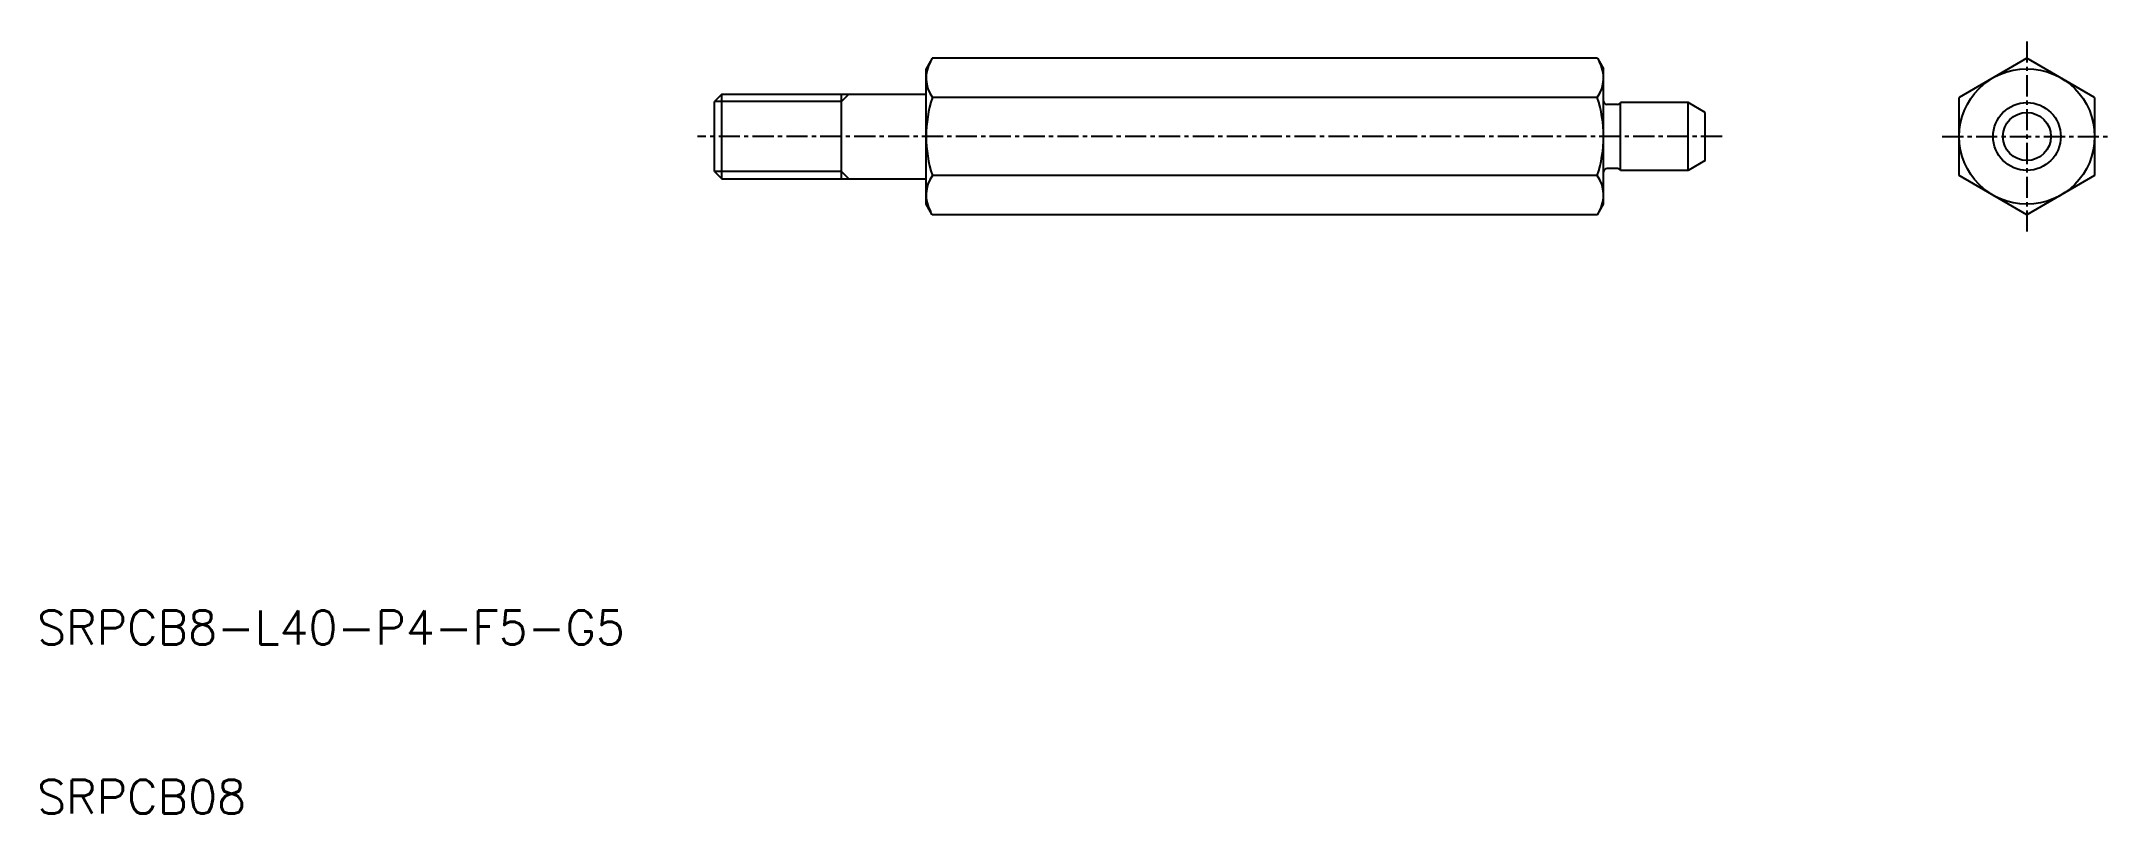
# Model space of a CAD drawing. Extents: x 10 to 132, y 10 to 56.
import ezdxf

# ---------------------------------------------------------------- set-up
doc = ezdxf.new("R2010")
doc.units = 0
doc.linetypes.add('CENTER', pattern=[2, 1.25, -0.25, 0.25, -0.25])
doc.layers.get('0').update_dxf_attribs({"linetype": 'CONTINUOUS'})
doc.layers.add('CENTER', color=1, linetype='CENTER')
doc.styles.get("Standard").update_dxf_attribs({"font": 'txt.shx'})

msp = doc.modelspace()

# ---------------------------------------------------------------- linework, layer by layer
at = {"color": 7, "linetype": 'CONTINUOUS'}
for p, q in [((62.86, 54.62), (62.5, 54)), ((62.5, 46), (62.5, 54)), ((102.14, 54.62), (62.86, 54.62)), ((102.14, 54.62), (102.5, 54)), ((102.5, 46), (102.5, 54)), ((127.5, 54.62), (123.5, 52.31)), ((131.5, 52.31), (127.5, 54.62)), ((129.5, 53.46), (129.5, 53.46)), ((130.5, 52.89), (130.5, 52.89)), ((50.43, 52.5), (50, 52.07)), ((50, 47.93), (50, 52.07)), ((50.43, 52.5), (62.5, 52.5)), ((50.43, 47.5), (50.43, 52.5)), ((57.5, 47.5), (57.5, 52.5)), ((57.93, 52.5), (57.5, 52.07)), ((102.13, 52.31), (62.87, 52.31)), ((103.33, 51.9), (102.7, 51.9)), ((107.5, 52), (103.5, 52)), ((103.5, 48), (103.5, 52)), ((107.5, 48), (107.5, 52)), ((108.5, 51.42), (107.5, 52)), ((108.5, 48.58), (108.5, 51.42)), ((123.5, 47.69), (123.5, 52.31)), ((131.5, 52.31), (131.5, 47.69)), ((50, 47.93), (50.43, 47.5)), ((57.5, 47.93), (57.93, 47.5)), ((102.13, 47.69), (62.87, 47.69)), ((103.33, 48.1), (102.7, 48.1)), ((107.5, 48), (103.5, 48)), ((108.5, 48.58), (107.5, 48)), ((127.5, 45.38), (123.5, 47.69)), ((131.5, 47.69), (127.5, 45.38)), ((50.43, 47.5), (62.5, 47.5)), ((62.86, 45.38), (62.5, 46)), ((102.14, 45.38), (62.86, 45.38)), ((102.14, 45.38), (102.5, 46))]:
    msp.add_line(p, q, dxfattribs=at)
at = {"color": 3, "linetype": 'CONTINUOUS'}
for p, q in [((57.5, 52.07), (50, 52.07)), ((57.5, 47.93), (50, 47.93))]:
    msp.add_line(p, q, dxfattribs=at)
at = {"color": 7, "linetype": 'CONTINUOUS'}
for radius in [4, 2, 1.42]:
    msp.add_circle((127.5, 50), radius, dxfattribs=at)
for centre, radius, start, end in [((64.5, 53.46), 2, 150, 215.2644), ((100.5, 53.46), 2, 324.7356, 30), ((69.95, 50), 7.45, 161.9403, 198.0597), ((95.05, 50), 7.45, 341.9403, 18.0597), ((102.7, 52.1), 0.2, 180, 270), ((103.33, 52.1), 0.2, 270, 330), ((64.5, 46.54), 2, 144.7356, 210), ((100.5, 46.54), 2, 330, 35.2644), ((102.7, 47.9), 0.2, 90, 180), ((103.33, 47.9), 0.2, 30, 90)]:
    msp.add_arc(centre, radius, start, end, dxfattribs=at)
at = {"layer": 'CENTER', "color": 1, "linetype": 'CENTER'}
for p, q in [((127.5, 55.62), (127.5, 44.38)), ((109.5, 50), (49, 50)), ((122.5, 50), (132.5, 50))]:
    msp.add_line(p, q, dxfattribs=at)

# ---------------------------------------------------------------- texts
at = {"color": 7, "linetype": 'CONTINUOUS'}
for s, p in [('SRPCB8-L40-P4-F5-G5', (10, 20)), ('SRPCB08', (10, 10))]:
    msp.add_text(s, height=2, dxfattribs=at).set_placement(p)

doc.saveas('drawing.dxf')
